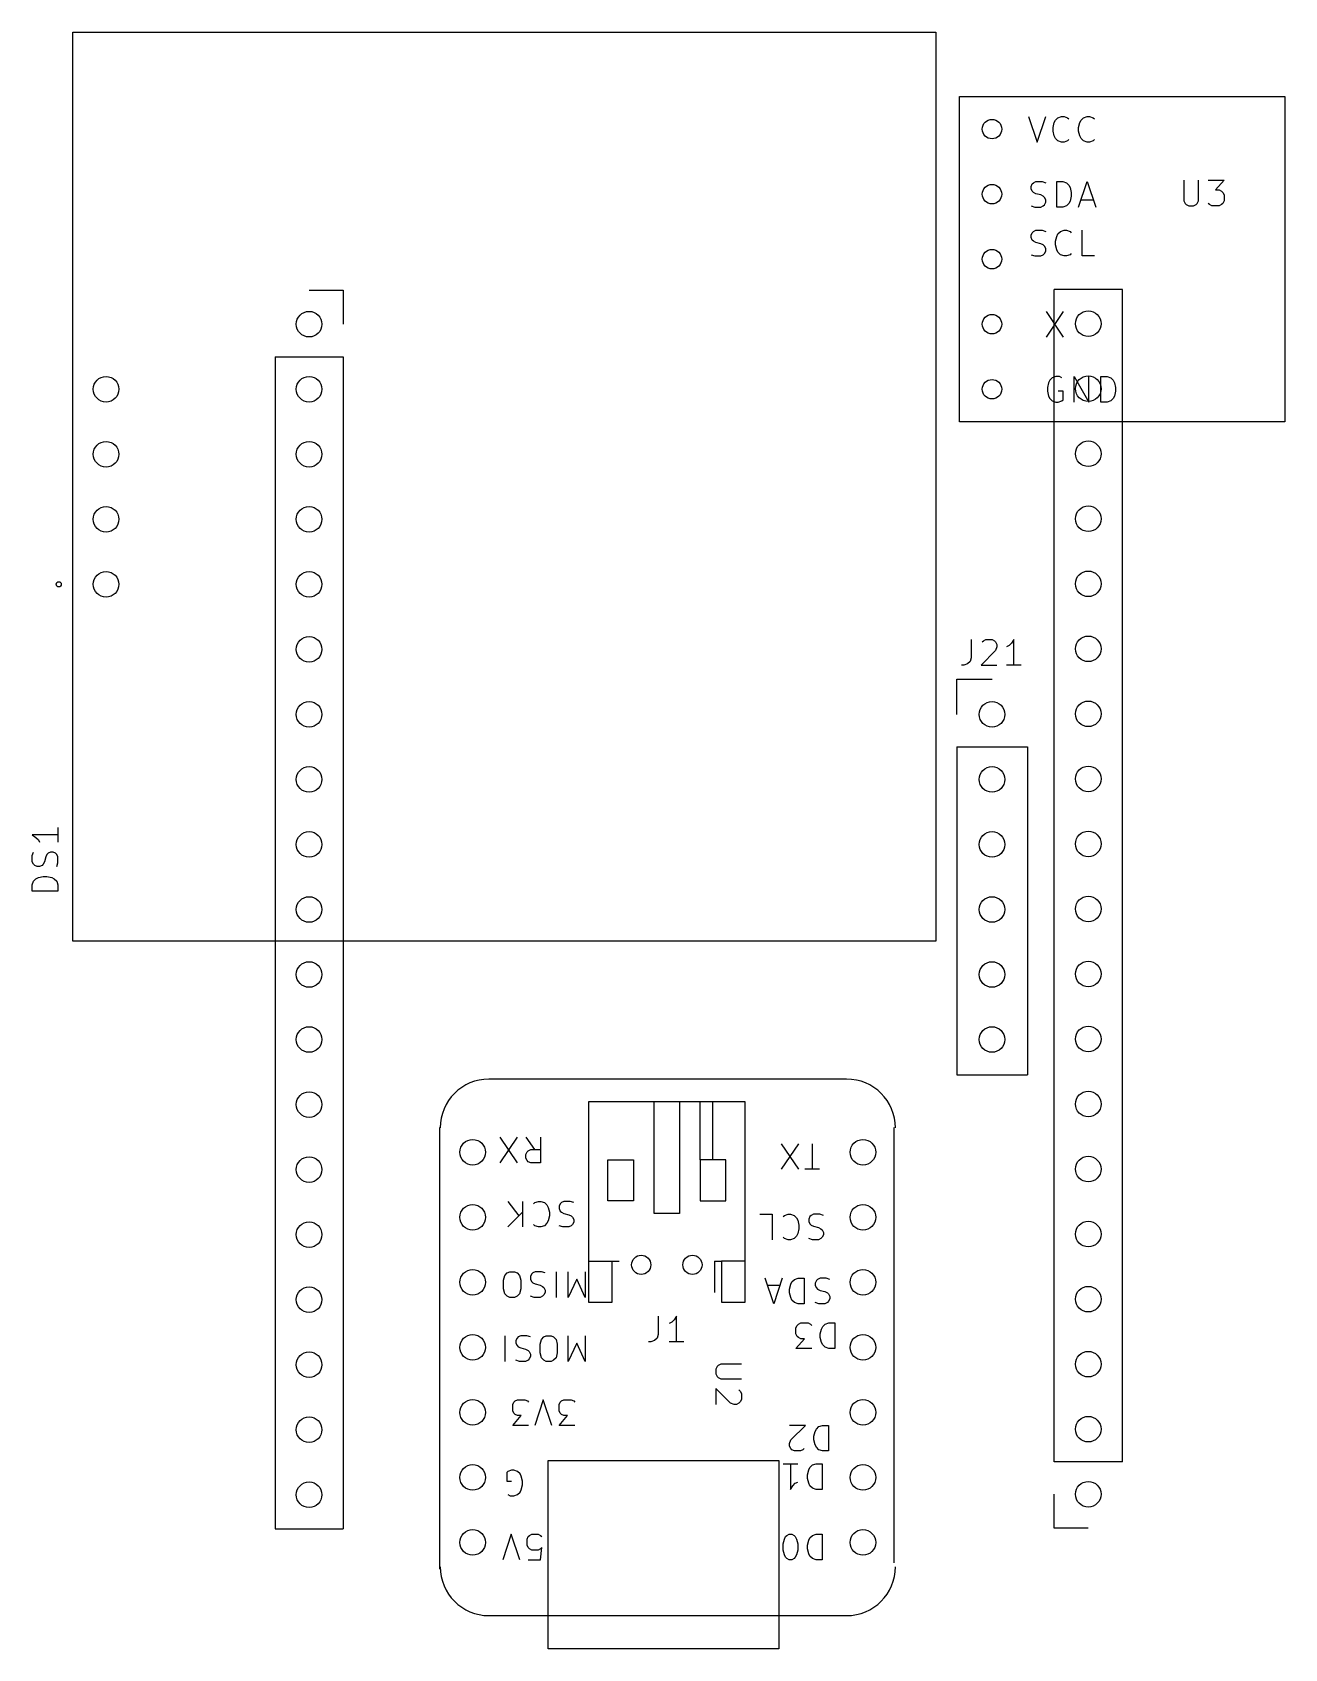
# Model space of a CAD drawing. Extents: x 0.6 to 49.5, y -63.2 to 0.
import ezdxf

# ---------------------------------------------------------------- set-up
doc = ezdxf.new("R2010")
doc.units = 0
doc.layers.add('BLACK', color=7, linetype='CONTINUOUS')
doc.layers.add('LYELLOW', color=51, linetype='CONTINUOUS')

msp = doc.modelspace()

# ---------------------------------------------------------------- linework, layer by layer
at = {"layer": 'BLACK'}
for centre, radius in [((38.1, -3.81), 0.381), ((38.1, -6.35), 0.381), ((38.1, -8.89), 0.381), ((11.43, -11.43), 0.5), ((38.1, -11.43), 0.381), ((41.86, -11.41), 0.5), ((3.5, -13.97), 0.5), ((11.43, -13.97), 0.5), ((38.1, -13.97), 0.381), ((41.86, -13.95), 0.5), ((3.5, -16.51), 0.5), ((11.43, -16.51), 0.5), ((41.86, -16.49), 0.5), ((3.5, -19.05), 0.5), ((11.43, -19.05), 0.5), ((41.86, -19.03), 0.5), ((3.5, -21.59), 0.5), ((11.43, -21.59), 0.5), ((41.86, -21.57), 0.5), ((11.43, -24.13), 0.5), ((41.86, -24.11), 0.5), ((11.43, -26.67), 0.5), ((38.1, -26.67), 0.5), ((41.86, -26.65), 0.5), ((11.43, -29.21), 0.5), ((38.1, -29.21), 0.5), ((41.86, -29.19), 0.5), ((11.43, -31.75), 0.5), ((38.1, -31.75), 0.5), ((41.86, -31.73), 0.5), ((11.43, -34.29), 0.5), ((38.1, -34.29), 0.5), ((41.86, -34.27), 0.5), ((11.43, -36.83), 0.5), ((38.1, -36.83), 0.5), ((41.86, -36.81), 0.5), ((11.43, -39.37), 0.5), ((38.1, -39.37), 0.5), ((41.86, -39.35), 0.5), ((11.43, -41.91), 0.5), ((41.86, -41.89), 0.5), ((17.818346, -43.772866), 0.5), ((33.058346, -43.772866), 0.5), ((11.43, -44.45), 0.5), ((41.86, -44.43), 0.5), ((17.818346, -46.312866), 0.5), ((33.058346, -46.312866), 0.5), ((11.43, -46.99), 0.5), ((41.86, -46.97), 0.5), ((24.4, -48.17), 0.375), ((26.4, -48.17), 0.375), ((17.818346, -48.852866), 0.5), ((33.058346, -48.852866), 0.5), ((11.43, -49.53), 0.5), ((41.86, -49.51), 0.5), ((17.818346, -51.392866), 0.5), ((33.058346, -51.392866), 0.5), ((11.43, -52.07), 0.5), ((41.86, -52.05), 0.5), ((17.818346, -53.932866), 0.5), ((33.058346, -53.932866), 0.5), ((11.43, -54.61), 0.5), ((41.86, -54.59), 0.5), ((17.818346, -56.472866), 0.5), ((33.058346, -56.472866), 0.5), ((11.43, -57.15), 0.5), ((41.86, -57.13), 0.5), ((17.818346, -59.012866), 0.5), ((33.058346, -59.012866), 0.5)]:
    msp.add_circle(centre, radius, dxfattribs=at)
at = {"layer": 'LYELLOW', "linetype": 'CONTINUOUS'}
for p, q in [((2.2, -0.03), (35.9, -0.03)), ((2.2, -35.53), (2.2, -0.03)), ((35.9, -0.03), (35.9, -35.53)), ((36.83, -2.54), (49.53, -2.54)), ((36.83, -15.24), (36.83, -2.54)), ((49.53, -2.54), (49.53, -15.24)), ((39.531027, -3.317419), (39.86436, -4.317419)), ((39.86436, -4.317419), (40.197693, -3.317419)), ((40.483408, -3.74599), (40.531027, -3.555514)), ((40.483408, -3.888847), (40.483408, -3.74599)), ((40.531027, -3.555514), (40.578646, -3.460276)), ((40.578646, -3.460276), (40.673884, -3.365038)), ((40.673884, -3.365038), (40.816741, -3.317419)), ((40.816741, -3.317419), (40.911979, -3.317419)), ((40.911979, -3.317419), (41.054836, -3.365038)), ((41.054836, -3.365038), (41.102455, -3.412657)), ((41.483408, -3.74599), (41.531027, -3.555514)), ((41.483408, -3.888847), (41.483408, -3.74599)), ((41.531027, -3.555514), (41.578646, -3.460276)), ((41.578646, -3.460276), (41.673884, -3.365038)), ((41.673884, -3.365038), (41.816741, -3.317419)), ((41.816741, -3.317419), (41.911979, -3.317419)), ((41.911979, -3.317419), (42.054836, -3.365038)), ((42.054836, -3.365038), (42.102455, -3.412657)), ((40.531027, -4.079323), (40.483408, -3.888847)), ((40.578646, -4.174561), (40.531027, -4.079323)), ((40.673884, -4.2698), (40.578646, -4.174561)), ((40.816741, -4.317419), (40.673884, -4.2698)), ((40.911979, -4.317419), (40.816741, -4.317419)), ((41.054836, -4.2698), (40.911979, -4.317419)), ((41.102455, -4.22218), (41.054836, -4.2698)), ((41.531027, -4.079323), (41.483408, -3.888847)), ((41.578646, -4.174561), (41.531027, -4.079323)), ((41.673884, -4.2698), (41.578646, -4.174561)), ((41.816741, -4.317419), (41.673884, -4.2698)), ((41.911979, -4.317419), (41.816741, -4.317419)), ((42.054836, -4.2698), (41.911979, -4.317419)), ((42.102455, -4.22218), (42.054836, -4.2698)), ((39.626265, -6.047895), (39.673884, -5.952657)), ((39.626265, -6.143133), (39.626265, -6.047895)), ((39.673884, -6.238371), (39.626265, -6.143133)), ((39.673884, -5.952657), (39.721503, -5.905038)), ((39.721503, -6.28599), (39.673884, -6.238371)), ((39.721503, -5.905038), (39.816741, -5.857419)), ((39.816741, -6.333609), (39.721503, -6.28599)), ((39.816741, -5.857419), (40.054836, -5.857419)), ((40.054836, -5.857419), (40.197693, -5.905038)), ((40.626265, -6.857419), (40.626265, -5.857419)), ((40.626265, -5.857419), (40.86436, -5.857419)), ((40.86436, -5.857419), (41.007217, -5.905038)), ((41.007217, -5.905038), (41.102455, -6.000276)), ((41.102455, -6.000276), (41.150074, -6.095514)), ((41.150074, -6.095514), (41.197693, -6.28599)), ((41.197693, -6.28599), (41.197693, -6.428847)), ((41.483408, -6.857419), (41.816741, -5.857419)), ((41.816741, -5.857419), (42.150074, -6.857419)), ((45.593095, -5.807419), (45.593095, -6.616942)), ((46.164523, -6.616942), (46.164523, -5.807419)), ((46.545476, -5.807419), (47.164523, -5.807419)), ((47.164523, -5.807419), (46.83119, -6.188371)), ((46.83119, -6.188371), (46.974047, -6.188371)), ((46.974047, -6.188371), (47.069285, -6.23599)), ((47.069285, -6.23599), (47.116904, -6.283609)), ((47.116904, -6.283609), (47.164523, -6.378847)), ((39.626265, -6.8098), (39.769122, -6.857419)), ((39.769122, -6.857419), (40.007217, -6.857419)), ((40.007217, -6.381228), (39.816741, -6.333609)), ((40.102455, -6.428847), (40.007217, -6.381228)), ((40.007217, -6.857419), (40.102455, -6.8098)), ((40.150074, -6.476466), (40.102455, -6.428847)), ((40.102455, -6.8098), (40.150074, -6.76218)), ((40.197693, -6.571704), (40.150074, -6.476466)), ((40.150074, -6.76218), (40.197693, -6.666942)), ((40.197693, -6.666942), (40.197693, -6.571704)), ((40.86436, -6.857419), (40.626265, -6.857419)), ((41.007217, -6.8098), (40.86436, -6.857419)), ((41.102455, -6.714561), (41.007217, -6.8098)), ((41.150074, -6.619323), (41.102455, -6.714561)), ((41.197693, -6.428847), (41.150074, -6.619323)), ((41.578646, -6.571704), (42.054836, -6.571704)), ((45.593095, -6.616942), (45.640714, -6.71218)), ((45.640714, -6.71218), (45.688333, -6.7598)), ((45.688333, -6.7598), (45.783571, -6.807419)), ((45.783571, -6.807419), (45.974047, -6.807419)), ((45.974047, -6.807419), (46.069285, -6.7598)), ((46.069285, -6.7598), (46.116904, -6.71218)), ((46.116904, -6.71218), (46.164523, -6.616942)), ((46.593095, -6.7598), (46.545476, -6.71218)), ((46.688333, -6.807419), (46.593095, -6.7598)), ((46.974047, -6.807419), (46.688333, -6.807419)), ((47.069285, -6.7598), (46.974047, -6.807419)), ((47.116904, -6.71218), (47.069285, -6.7598)), ((47.164523, -6.616942), (47.116904, -6.71218)), ((47.164523, -6.378847), (47.164523, -6.616942)), ((39.626265, -7.952895), (39.673884, -7.857657)), ((39.626265, -8.048133), (39.626265, -7.952895)), ((39.673884, -8.143371), (39.626265, -8.048133)), ((39.673884, -7.857657), (39.721503, -7.810038)), ((39.721503, -8.19099), (39.673884, -8.143371)), ((39.721503, -7.810038), (39.816741, -7.762419)), ((39.816741, -8.238609), (39.721503, -8.19099)), ((39.816741, -7.762419), (40.054836, -7.762419)), ((40.054836, -7.762419), (40.197693, -7.810038)), ((40.578646, -8.19099), (40.626265, -8.000514)), ((40.578646, -8.333847), (40.578646, -8.19099)), ((40.626265, -8.000514), (40.673884, -7.905276)), ((40.673884, -7.905276), (40.769122, -7.810038)), ((40.769122, -7.810038), (40.911979, -7.762419)), ((40.911979, -7.762419), (41.007217, -7.762419)), ((41.007217, -7.762419), (41.150074, -7.810038)), ((41.150074, -7.810038), (41.197693, -7.857657)), ((41.626265, -8.762419), (41.626265, -7.762419)), ((39.626265, -8.7148), (39.769122, -8.762419)), ((39.769122, -8.762419), (40.007217, -8.762419)), ((40.007217, -8.286228), (39.816741, -8.238609)), ((40.102455, -8.333847), (40.007217, -8.286228)), ((40.007217, -8.762419), (40.102455, -8.7148)), ((40.150074, -8.381466), (40.102455, -8.333847)), ((40.102455, -8.7148), (40.150074, -8.66718)), ((40.197693, -8.476704), (40.150074, -8.381466)), ((40.150074, -8.66718), (40.197693, -8.571942)), ((40.197693, -8.571942), (40.197693, -8.476704)), ((40.626265, -8.524323), (40.578646, -8.333847)), ((40.673884, -8.619561), (40.626265, -8.524323)), ((40.769122, -8.7148), (40.673884, -8.619561)), ((40.911979, -8.762419), (40.769122, -8.7148)), ((41.007217, -8.762419), (40.911979, -8.762419)), ((41.150074, -8.7148), (41.007217, -8.762419)), ((41.197693, -8.66718), (41.150074, -8.7148)), ((42.102455, -8.762419), (41.626265, -8.762419)), ((11.43, -10.1), (12.76, -10.1)), ((12.76, -10.1), (12.76, -11.43)), ((40.53, -55.86), (40.53, -10.08)), ((43.19, -10.08), (40.53, -10.08)), ((43.19, -55.86), (43.19, -10.08)), ((40.213646, -10.937419), (40.880312, -11.937419)), ((40.880312, -10.937419), (40.213646, -11.937419)), ((10.1, -12.7), (10.1, -58.48)), ((10.1, -12.7), (12.76, -12.7)), ((12.76, -12.7), (12.76, -58.48)), ((40.308884, -13.715514), (40.261265, -13.90599)), ((40.356503, -13.620276), (40.308884, -13.715514)), ((40.451741, -13.525038), (40.356503, -13.620276)), ((40.594598, -13.477419), (40.451741, -13.525038)), ((40.737455, -13.477419), (40.594598, -13.477419)), ((40.832693, -13.525038), (40.737455, -13.477419)), ((41.308884, -14.477419), (41.308884, -13.477419)), ((41.308884, -13.477419), (41.880312, -14.477419)), ((41.880312, -14.477419), (41.880312, -13.477419)), ((42.356503, -14.477419), (42.356503, -13.477419)), ((42.356503, -13.477419), (42.594598, -13.477419)), ((42.594598, -13.477419), (42.737455, -13.525038)), ((42.737455, -13.525038), (42.832693, -13.620276)), ((42.832693, -13.620276), (42.880312, -13.715514)), ((42.880312, -13.715514), (42.927931, -13.90599)), ((40.261265, -13.90599), (40.261265, -14.048847)), ((40.261265, -14.048847), (40.308884, -14.239323)), ((40.308884, -14.239323), (40.356503, -14.334561)), ((40.356503, -14.334561), (40.451741, -14.4298)), ((40.451741, -14.4298), (40.594598, -14.477419)), ((40.594598, -14.477419), (40.689836, -14.477419)), ((40.880312, -14.048847), (40.689836, -14.048847)), ((40.689836, -14.477419), (40.832693, -14.4298)), ((40.832693, -14.4298), (40.880312, -14.38218)), ((40.880312, -14.38218), (40.880312, -14.048847)), ((42.594598, -14.477419), (42.356503, -14.477419)), ((42.737455, -14.4298), (42.594598, -14.477419)), ((42.832693, -14.334561), (42.737455, -14.4298)), ((42.880312, -14.239323), (42.832693, -14.334561)), ((42.927931, -14.048847), (42.880312, -14.239323)), ((42.927931, -13.90599), (42.927931, -14.048847)), ((49.53, -15.24), (36.83, -15.24)), ((37.290476, -23.744819), (37.290476, -24.459104)), ((37.719048, -23.840057), (37.766667, -23.792438)), ((37.766667, -23.792438), (37.861905, -23.744819)), ((37.861905, -23.744819), (38.1, -23.744819)), ((38.1, -23.744819), (38.195238, -23.792438)), ((38.195238, -23.792438), (38.242857, -23.840057)), ((38.242857, -23.840057), (38.290476, -23.935295)), ((38.290476, -23.935295), (38.290476, -24.030533)), ((38.766667, -23.982914), (38.671429, -24.030533)), ((38.861905, -23.887676), (38.766667, -23.982914)), ((38.957143, -23.744819), (38.861905, -23.887676)), ((38.957143, -24.744819), (38.957143, -23.744819)), ((37.242857, -24.601961), (37.147619, -24.6972)), ((37.290476, -24.459104), (37.242857, -24.601961)), ((38.242857, -24.17339), (37.671429, -24.744819)), ((38.290476, -24.030533), (38.242857, -24.17339)), ((37.004762, -24.744819), (36.909524, -24.744819)), ((37.147619, -24.6972), (37.004762, -24.744819)), ((37.671429, -24.744819), (38.290476, -24.744819)), ((39.242857, -24.744819), (38.671429, -24.744819)), ((36.72, -25.29), (38.1, -25.29)), ((36.72, -26.67), (36.72, -25.29)), ((36.72, -27.94), (36.72, -40.75)), ((36.72, -27.94), (39.48, -27.94)), ((39.48, -27.94), (39.48, -40.75)), ((1.619819, -31.378809), (0.619819, -31.378809)), ((0.619819, -31.378809), (0.762676, -31.474047)), ((0.762676, -31.474047), (0.857914, -31.569285)), ((1.619819, -31.093095), (1.619819, -31.664523)), ((0.619819, -32.188333), (0.667438, -32.045476)), ((0.619819, -32.426428), (0.619819, -32.188333)), ((0.857914, -31.569285), (0.905533, -31.664523)), ((1.191247, -32.140714), (1.143628, -32.235952)), ((1.238866, -32.093095), (1.191247, -32.140714)), ((1.334104, -32.045476), (1.238866, -32.093095)), ((1.429342, -32.045476), (1.334104, -32.045476)), ((1.52458, -32.093095), (1.429342, -32.045476)), ((1.5722, -32.140714), (1.52458, -32.093095)), ((1.619819, -32.235952), (1.5722, -32.140714)), ((0.667438, -32.521666), (0.619819, -32.426428)), ((0.715057, -32.569285), (0.667438, -32.521666)), ((0.810295, -32.616904), (0.715057, -32.569285)), ((0.905533, -32.616904), (0.810295, -32.616904)), ((1.000771, -32.569285), (0.905533, -32.616904)), ((1.04839, -32.521666), (1.000771, -32.569285)), ((1.096009, -32.426428), (1.04839, -32.521666)), ((1.143628, -32.235952), (1.096009, -32.426428)), ((1.5722, -32.616904), (1.619819, -32.474047)), ((1.619819, -32.474047), (1.619819, -32.235952)), ((0.619819, -33.33119), (0.667438, -33.188333)), ((0.619819, -33.569285), (0.619819, -33.33119)), ((0.667438, -33.188333), (0.762676, -33.093095)), ((0.762676, -33.093095), (0.857914, -33.045476)), ((0.857914, -33.045476), (1.04839, -32.997857)), ((1.04839, -32.997857), (1.191247, -32.997857)), ((1.191247, -32.997857), (1.381723, -33.045476)), ((1.381723, -33.045476), (1.476961, -33.093095)), ((1.476961, -33.093095), (1.5722, -33.188333)), ((1.5722, -33.188333), (1.619819, -33.33119)), ((1.619819, -33.33119), (1.619819, -33.569285)), ((1.619819, -33.569285), (0.619819, -33.569285)), ((35.9, -35.53), (2.2, -35.53)), ((32.423346, -40.915366), (18.453346, -40.915366)), ((36.72, -40.75), (39.48, -40.75)), ((22.34, -41.81), (22.34, -49.63)), ((28.46, -41.81), (22.34, -41.81)), ((24.9, -46.17), (24.9, -41.81)), ((25.9, -41.81), (25.9, -46.17)), ((26.7, -44.07), (26.7, -41.81)), ((27.2, -44.07), (27.2, -41.81)), ((28.46, -49.63), (28.46, -41.81)), ((16.520384, -42.812404), (16.520384, -60.062404)), ((34.270384, -42.812404), (34.270384, -59.812404)), ((19.561737, -44.189984), (18.895071, -43.189984)), ((18.895071, -44.189984), (19.561737, -43.189984)), ((19.895071, -43.189984), (20.228404, -43.666175)), ((20.466499, -43.189984), (20.466499, -44.189984)), ((30.549832, -44.439984), (29.883166, -43.439984)), ((29.883166, -44.439984), (30.549832, -43.439984)), ((31.073642, -43.439984), (31.073642, -44.439984)), ((19.895071, -43.856651), (19.94269, -43.761413)), ((19.895071, -43.999508), (19.895071, -43.856651)), ((19.94269, -44.094746), (19.895071, -43.999508)), ((19.94269, -43.761413), (19.990309, -43.713794)), ((19.990309, -44.142365), (19.94269, -44.094746)), ((19.990309, -43.713794), (20.085547, -43.666175)), ((20.085547, -44.189984), (19.990309, -44.142365)), ((20.085547, -43.666175), (20.466499, -43.666175)), ((20.466499, -44.189984), (20.085547, -44.189984)), ((23.1, -44.07), (24.1, -44.07)), ((23.1, -45.67), (23.1, -44.07)), ((24.1, -44.07), (24.1, -45.67)), ((26.7, -44.07), (26.7, -45.67)), ((27.7, -44.07), (26.7, -44.07)), ((27.7, -45.67), (27.7, -44.07)), ((31.359356, -44.439984), (30.787928, -44.439984)), ((19.19269, -45.689984), (19.621261, -46.261413)), ((19.764118, -45.689984), (19.764118, -46.689984)), ((20.19269, -45.785223), (20.240309, -45.737604)), ((20.240309, -45.737604), (20.383166, -45.689984)), ((20.383166, -45.689984), (20.478404, -45.689984)), ((20.478404, -45.689984), (20.621261, -45.737604)), ((20.621261, -45.737604), (20.716499, -45.832842)), ((20.716499, -45.832842), (20.764118, -45.92808)), ((20.764118, -45.92808), (20.811737, -46.118556)), ((21.240309, -45.785223), (21.19269, -45.880461)), ((21.19269, -45.880461), (21.19269, -45.975699)), ((21.19269, -45.975699), (21.240309, -46.070937)), ((21.287928, -45.737604), (21.240309, -45.785223)), ((21.240309, -46.070937), (21.287928, -46.118556)), ((21.383166, -45.689984), (21.287928, -45.737604)), ((21.621261, -45.689984), (21.383166, -45.689984)), ((21.764118, -45.737604), (21.621261, -45.689984)), ((24.1, -45.67), (23.1, -45.67)), ((26.7, -45.67), (27.7, -45.67)), ((19.19269, -46.689984), (19.764118, -46.118556)), ((20.240309, -46.642365), (20.19269, -46.594746)), ((20.383166, -46.689984), (20.240309, -46.642365)), ((20.478404, -46.689984), (20.383166, -46.689984)), ((20.621261, -46.642365), (20.478404, -46.689984)), ((20.716499, -46.547127), (20.621261, -46.642365)), ((20.764118, -46.451889), (20.716499, -46.547127)), ((20.811737, -46.261413), (20.764118, -46.451889)), ((20.811737, -46.118556), (20.811737, -46.261413)), ((21.335547, -46.689984), (21.19269, -46.642365)), ((21.287928, -46.118556), (21.383166, -46.166175)), ((21.573642, -46.689984), (21.335547, -46.689984)), ((21.383166, -46.166175), (21.573642, -46.213794)), ((21.573642, -46.213794), (21.66888, -46.261413)), ((21.66888, -46.642365), (21.573642, -46.689984)), ((21.66888, -46.261413), (21.716499, -46.309032)), ((21.716499, -46.594746), (21.66888, -46.642365)), ((21.716499, -46.309032), (21.764118, -46.40427)), ((21.764118, -46.499508), (21.716499, -46.594746)), ((21.764118, -46.40427), (21.764118, -46.499508)), ((25.9, -46.17), (24.9, -46.17)), ((29.037928, -46.189984), (29.514118, -46.189984)), ((29.514118, -46.189984), (29.514118, -47.189984)), ((29.94269, -46.285223), (29.990309, -46.237604)), ((29.990309, -46.237604), (30.133166, -46.189984)), ((30.133166, -46.189984), (30.228404, -46.189984)), ((30.228404, -46.189984), (30.371261, -46.237604)), ((30.371261, -46.237604), (30.466499, -46.332842)), ((30.466499, -46.332842), (30.514118, -46.42808)), ((30.514118, -46.42808), (30.561737, -46.618556)), ((30.561737, -46.618556), (30.561737, -46.761413)), ((30.990309, -46.285223), (30.94269, -46.380461)), ((30.94269, -46.380461), (30.94269, -46.475699)), ((30.94269, -46.475699), (30.990309, -46.570937)), ((31.037928, -46.237604), (30.990309, -46.285223)), ((30.990309, -46.570937), (31.037928, -46.618556)), ((31.133166, -46.189984), (31.037928, -46.237604)), ((31.037928, -46.618556), (31.133166, -46.666175)), ((31.371261, -46.189984), (31.133166, -46.189984)), ((31.133166, -46.666175), (31.323642, -46.713794)), ((31.323642, -46.713794), (31.41888, -46.761413)), ((31.514118, -46.237604), (31.371261, -46.189984)), ((29.990309, -47.142365), (29.94269, -47.094746)), ((30.133166, -47.189984), (29.990309, -47.142365)), ((30.228404, -47.189984), (30.133166, -47.189984)), ((30.371261, -47.142365), (30.228404, -47.189984)), ((30.466499, -47.047127), (30.371261, -47.142365)), ((30.514118, -46.951889), (30.466499, -47.047127)), ((30.561737, -46.761413), (30.514118, -46.951889)), ((31.085547, -47.189984), (30.94269, -47.142365)), ((31.323642, -47.189984), (31.085547, -47.189984)), ((31.41888, -47.142365), (31.323642, -47.189984)), ((31.41888, -46.761413), (31.466499, -46.809032)), ((31.466499, -47.094746), (31.41888, -47.142365)), ((31.466499, -46.809032), (31.514118, -46.90427)), ((31.514118, -46.999508), (31.466499, -47.094746)), ((31.514118, -46.90427), (31.514118, -46.999508)), ((19.026024, -48.773318), (19.073643, -48.582842)), ((19.073643, -48.582842), (19.168881, -48.487604)), ((19.168881, -48.487604), (19.264119, -48.439984)), ((19.264119, -48.439984), (19.454595, -48.439984)), ((19.454595, -48.439984), (19.549833, -48.487604)), ((19.549833, -48.487604), (19.645071, -48.582842)), ((19.645071, -48.582842), (19.69269, -48.773318)), ((20.121262, -48.535223), (20.073643, -48.630461)), ((20.168881, -48.487604), (20.121262, -48.535223)), ((20.264119, -48.439984), (20.168881, -48.487604)), ((20.502214, -48.439984), (20.264119, -48.439984)), ((20.645071, -48.487604), (20.502214, -48.439984)), ((21.073642, -48.439984), (21.073642, -49.439984)), ((21.549833, -49.439984), (21.549833, -48.439984)), ((22.216499, -48.439984), (22.216499, -49.439984)), ((22.34, -48.03), (23.26, -48.03)), ((23.26, -48.03), (23.54, -48.03)), ((23.26, -49.63), (23.26, -48.03)), ((27.26, -48.03), (27.26, -49.245)), ((27.26, -48.03), (27.54, -48.03)), ((27.54, -48.03), (27.54, -49.63)), ((28.46, -48.03), (27.54, -48.03)), ((19.026024, -49.106651), (19.026024, -48.773318)), ((19.073643, -49.297127), (19.026024, -49.106651)), ((19.69269, -49.106651), (19.645071, -49.297127)), ((19.69269, -48.773318), (19.69269, -49.106651)), ((20.073643, -48.630461), (20.073643, -48.725699)), ((20.073643, -48.725699), (20.121262, -48.820937)), ((20.121262, -48.820937), (20.168881, -48.868556)), ((20.168881, -48.868556), (20.264119, -48.916175)), ((20.264119, -48.916175), (20.454595, -48.963794)), ((20.454595, -48.963794), (20.549833, -49.011413)), ((20.549833, -49.011413), (20.597452, -49.059032)), ((20.597452, -49.059032), (20.645071, -49.15427)), ((20.645071, -49.15427), (20.645071, -49.249508)), ((21.883166, -48.725699), (21.549833, -49.439984)), ((22.216499, -49.439984), (21.883166, -48.725699)), ((29.573642, -49.689984), (29.240309, -48.689984)), ((29.811737, -48.975699), (29.335547, -48.975699)), ((29.906975, -48.689984), (29.573642, -49.689984)), ((30.19269, -49.118556), (30.240309, -48.92808)), ((30.19269, -49.261413), (30.19269, -49.118556)), ((30.240309, -48.92808), (30.287928, -48.832842)), ((30.287928, -48.832842), (30.383166, -48.737604)), ((30.383166, -48.737604), (30.526023, -48.689984)), ((30.526023, -48.689984), (30.764118, -48.689984)), ((30.764118, -48.689984), (30.764118, -49.689984)), ((31.240309, -48.785223), (31.19269, -48.880461)), ((31.19269, -48.880461), (31.19269, -48.975699)), ((31.19269, -48.975699), (31.240309, -49.070937)), ((31.287928, -48.737604), (31.240309, -48.785223)), ((31.240309, -49.070937), (31.287928, -49.118556)), ((31.383166, -48.689984), (31.287928, -48.737604)), ((31.287928, -49.118556), (31.383166, -49.166175)), ((31.621261, -48.689984), (31.383166, -48.689984)), ((31.383166, -49.166175), (31.573642, -49.213794)), ((31.573642, -49.213794), (31.66888, -49.261413)), ((31.764118, -48.737604), (31.621261, -48.689984)), ((19.168881, -49.392365), (19.073643, -49.297127)), ((19.264119, -49.439984), (19.168881, -49.392365)), ((19.454595, -49.439984), (19.264119, -49.439984)), ((19.549833, -49.392365), (19.454595, -49.439984)), ((19.645071, -49.297127), (19.549833, -49.392365)), ((20.2165, -49.439984), (20.073643, -49.392365)), ((20.454595, -49.439984), (20.2165, -49.439984)), ((20.549833, -49.392365), (20.454595, -49.439984)), ((20.597452, -49.344746), (20.549833, -49.392365)), ((20.645071, -49.249508), (20.597452, -49.344746)), ((22.34, -49.63), (23.26, -49.63)), ((27.54, -49.63), (28.46, -49.63)), ((30.240309, -49.451889), (30.19269, -49.261413)), ((30.287928, -49.547127), (30.240309, -49.451889)), ((30.383166, -49.642365), (30.287928, -49.547127)), ((30.526023, -49.689984), (30.383166, -49.642365)), ((30.764118, -49.689984), (30.526023, -49.689984)), ((31.335547, -49.689984), (31.19269, -49.642365)), ((31.573642, -49.689984), (31.335547, -49.689984)), ((31.66888, -49.642365), (31.573642, -49.689984)), ((31.66888, -49.261413), (31.716499, -49.309032)), ((31.716499, -49.594746), (31.66888, -49.642365)), ((31.716499, -49.309032), (31.764118, -49.40427)), ((31.764118, -49.499508), (31.716499, -49.594746)), ((31.764118, -49.40427), (31.764118, -49.499508)), ((25.066666, -50.174819), (25.066666, -50.889104)), ((25.590476, -50.412914), (25.495238, -50.460533)), ((25.685714, -50.317676), (25.590476, -50.412914)), ((25.780952, -50.174819), (25.685714, -50.317676)), ((25.780952, -51.174819), (25.780952, -50.174819)), ((30.490309, -50.535223), (30.537928, -50.487604)), ((30.537928, -50.487604), (30.633166, -50.439984)), ((30.633166, -50.439984), (30.91888, -50.439984)), ((30.91888, -50.439984), (31.014118, -50.487604)), ((31.014118, -50.487604), (31.061737, -50.535223)), ((31.490309, -50.582842), (31.585547, -50.487604)), ((31.585547, -50.487604), (31.728404, -50.439984)), ((31.728404, -50.439984), (31.966499, -50.439984)), ((31.966499, -50.439984), (31.966499, -51.439984)), ((19.073642, -50.939984), (19.073642, -51.939984)), ((19.549833, -51.035223), (19.502214, -51.130461)), ((19.502214, -51.130461), (19.502214, -51.225699)), ((19.597452, -50.987604), (19.549833, -51.035223)), ((19.69269, -50.939984), (19.597452, -50.987604)), ((19.930785, -50.939984), (19.69269, -50.939984)), ((20.073642, -50.987604), (19.930785, -50.939984)), ((20.454595, -51.273318), (20.502214, -51.082842)), ((20.502214, -51.082842), (20.597452, -50.987604)), ((20.597452, -50.987604), (20.69269, -50.939984)), ((20.69269, -50.939984), (20.883166, -50.939984)), ((20.883166, -50.939984), (20.978404, -50.987604)), ((20.978404, -50.987604), (21.073642, -51.082842)), ((21.073642, -51.082842), (21.121261, -51.273318)), ((21.549833, -51.939984), (21.549833, -50.939984)), ((22.216499, -50.939984), (22.216499, -51.939984)), ((24.923809, -51.1272), (24.780952, -51.174819)), ((25.019047, -51.031961), (24.923809, -51.1272)), ((25.066666, -50.889104), (25.019047, -51.031961)), ((30.44269, -50.630461), (30.490309, -50.535223)), ((30.44269, -50.868556), (30.44269, -50.630461)), ((30.490309, -50.963794), (30.44269, -50.868556)), ((30.44269, -51.439984), (30.776023, -51.059032)), ((30.537928, -51.011413), (30.490309, -50.963794)), ((30.633166, -51.059032), (30.537928, -51.011413)), ((30.776023, -51.059032), (30.633166, -51.059032)), ((31.395071, -50.868556), (31.44269, -50.67808)), ((31.395071, -51.011413), (31.395071, -50.868556)), ((31.44269, -51.201889), (31.395071, -51.011413)), ((31.44269, -50.67808), (31.490309, -50.582842)), ((19.502214, -51.225699), (19.549833, -51.320937)), ((19.549833, -51.320937), (19.597452, -51.368556)), ((19.597452, -51.368556), (19.69269, -51.416175)), ((19.69269, -51.416175), (19.883166, -51.463794)), ((19.883166, -51.463794), (19.978404, -51.511413)), ((19.978404, -51.511413), (20.026023, -51.559032)), ((20.026023, -51.559032), (20.073642, -51.65427)), ((20.073642, -51.749508), (20.026023, -51.844746)), ((20.073642, -51.65427), (20.073642, -51.749508)), ((20.454595, -51.606651), (20.454595, -51.273318)), ((20.502214, -51.797127), (20.454595, -51.606651)), ((21.121261, -51.606651), (21.073642, -51.797127)), ((21.121261, -51.273318), (21.121261, -51.606651)), ((21.883166, -51.225699), (21.549833, -51.939984)), ((22.216499, -51.939984), (21.883166, -51.225699)), ((24.780952, -51.174819), (24.685714, -51.174819)), ((26.066666, -51.174819), (25.495238, -51.174819)), ((31.061737, -51.439984), (30.44269, -51.439984)), ((31.490309, -51.297127), (31.44269, -51.201889)), ((31.585547, -51.392365), (31.490309, -51.297127)), ((31.728404, -51.439984), (31.585547, -51.392365)), ((31.966499, -51.439984), (31.728404, -51.439984)), ((19.645071, -51.939984), (19.502214, -51.892365)), ((19.883166, -51.939984), (19.645071, -51.939984)), ((19.978404, -51.892365), (19.883166, -51.939984)), ((20.026023, -51.844746), (19.978404, -51.892365)), ((20.597452, -51.892365), (20.502214, -51.797127)), ((20.69269, -51.939984), (20.597452, -51.892365)), ((20.883166, -51.939984), (20.69269, -51.939984)), ((20.978404, -51.892365), (20.883166, -51.939984)), ((21.073642, -51.797127), (20.978404, -51.892365)), ((27.360584, -52.145737), (27.312964, -52.240975)), ((27.312964, -52.240975), (27.312964, -52.431451)), ((27.408203, -52.098118), (27.360584, -52.145737)), ((27.503441, -52.050499), (27.408203, -52.098118)), ((28.312964, -52.050499), (27.503441, -52.050499)), ((27.312964, -52.431451), (27.360584, -52.526689)), ((27.884393, -53.574308), (27.312964, -53.00288)), ((27.312964, -53.00288), (27.312964, -53.621927)), ((27.360584, -52.526689), (27.408203, -52.574308)), ((27.408203, -52.574308), (27.503441, -52.621927)), ((27.503441, -52.621927), (28.312964, -52.621927)), ((19.383166, -53.630461), (19.430785, -53.535223)), ((19.383166, -53.868556), (19.383166, -53.630461)), ((19.430785, -53.535223), (19.478404, -53.487604)), ((19.478404, -53.487604), (19.573642, -53.439984)), ((19.573642, -53.439984), (19.859356, -53.439984)), ((19.859356, -53.439984), (19.954594, -53.487604)), ((19.954594, -53.487604), (20.002213, -53.535223)), ((20.573642, -53.439984), (20.240309, -54.439984)), ((20.906975, -54.439984), (20.573642, -53.439984)), ((21.19269, -53.630461), (21.240309, -53.535223)), ((21.19269, -53.868556), (21.19269, -53.630461)), ((21.240309, -53.535223), (21.287928, -53.487604)), ((21.287928, -53.487604), (21.383166, -53.439984)), ((21.383166, -53.439984), (21.66888, -53.439984)), ((21.66888, -53.439984), (21.764118, -53.487604)), ((21.764118, -53.487604), (21.811737, -53.535223)), ((28.02725, -53.621927), (27.884393, -53.574308)), ((28.122488, -53.621927), (28.02725, -53.621927)), ((28.217726, -53.574308), (28.122488, -53.621927)), ((28.217726, -53.050499), (28.265345, -53.098118)), ((28.265345, -53.526689), (28.217726, -53.574308)), ((28.265345, -53.098118), (28.312964, -53.193356)), ((28.312964, -53.431451), (28.265345, -53.526689)), ((28.312964, -53.193356), (28.312964, -53.431451)), ((19.430785, -53.963794), (19.383166, -53.868556)), ((19.383166, -54.439984), (19.716499, -54.059032)), ((19.478404, -54.011413), (19.430785, -53.963794)), ((19.573642, -54.059032), (19.478404, -54.011413)), ((19.716499, -54.059032), (19.573642, -54.059032)), ((21.240309, -53.963794), (21.19269, -53.868556)), ((21.19269, -54.439984), (21.526023, -54.059032)), ((21.287928, -54.011413), (21.240309, -53.963794)), ((21.383166, -54.059032), (21.287928, -54.011413)), ((21.526023, -54.059032), (21.383166, -54.059032)), ((20.002213, -54.439984), (19.383166, -54.439984)), ((21.811737, -54.439984), (21.19269, -54.439984)), ((30.811737, -54.439984), (30.19269, -54.439984)), ((30.240309, -55.011413), (30.811737, -54.439984)), ((31.145071, -54.868556), (31.19269, -54.67808)), ((31.145071, -55.011413), (31.145071, -54.868556)), ((31.19269, -54.67808), (31.240309, -54.582842)), ((31.240309, -54.582842), (31.335547, -54.487604)), ((31.335547, -54.487604), (31.478404, -54.439984)), ((31.478404, -54.439984), (31.716499, -54.439984)), ((31.716499, -54.439984), (31.716499, -55.439984)), ((30.19269, -55.15427), (30.240309, -55.011413)), ((30.19269, -55.249508), (30.19269, -55.15427)), ((30.240309, -55.344746), (30.19269, -55.249508)), ((30.287928, -55.392365), (30.240309, -55.344746)), ((30.383166, -55.439984), (30.287928, -55.392365)), ((30.621261, -55.439984), (30.383166, -55.439984)), ((30.716499, -55.392365), (30.621261, -55.439984)), ((30.764118, -55.344746), (30.716499, -55.392365)), ((31.19269, -55.201889), (31.145071, -55.011413)), ((31.240309, -55.297127), (31.19269, -55.201889)), ((31.335547, -55.392365), (31.240309, -55.297127)), ((31.478404, -55.439984), (31.335547, -55.392365)), ((31.716499, -55.439984), (31.478404, -55.439984)), ((20.770384, -55.812404), (29.770384, -55.812404)), ((20.770384, -63.162404), (20.770384, -55.812404)), ((29.770384, -55.812404), (29.770384, -63.162404)), ((29.94269, -55.939984), (30.514118, -55.939984)), ((30.228404, -55.939984), (30.228404, -56.939984)), ((30.895071, -56.368556), (30.94269, -56.17808)), ((30.94269, -56.17808), (30.990309, -56.082842)), ((30.990309, -56.082842), (31.085547, -55.987604)), ((31.085547, -55.987604), (31.228404, -55.939984)), ((31.228404, -55.939984), (31.466499, -55.939984)), ((31.466499, -55.939984), (31.466499, -56.939984)), ((43.19, -55.86), (40.53, -55.86)), ((19.19269, -56.237604), (19.145071, -56.285223)), ((19.145071, -56.285223), (19.145071, -56.618556)), ((19.145071, -56.618556), (19.335547, -56.618556)), ((19.335547, -56.189984), (19.19269, -56.237604)), ((19.430785, -56.189984), (19.335547, -56.189984)), ((19.573642, -56.237604), (19.430785, -56.189984)), ((19.66888, -56.332842), (19.573642, -56.237604)), ((19.716499, -56.42808), (19.66888, -56.332842)), ((19.764118, -56.618556), (19.716499, -56.42808)), ((19.716499, -56.951889), (19.764118, -56.761413)), ((19.764118, -56.761413), (19.764118, -56.618556)), ((30.228404, -56.939984), (30.323642, -56.797127)), ((30.323642, -56.797127), (30.41888, -56.701889)), ((30.41888, -56.701889), (30.514118, -56.65427)), ((30.895071, -56.511413), (30.895071, -56.368556)), ((30.94269, -56.701889), (30.895071, -56.511413)), ((30.990309, -56.797127), (30.94269, -56.701889)), ((31.085547, -56.892365), (30.990309, -56.797127)), ((19.19269, -57.142365), (19.287928, -57.189984)), ((19.287928, -57.189984), (19.430785, -57.189984)), ((19.430785, -57.189984), (19.573642, -57.142365)), ((19.573642, -57.142365), (19.66888, -57.047127)), ((19.66888, -57.047127), (19.716499, -56.951889)), ((31.228404, -56.939984), (31.085547, -56.892365)), ((31.466499, -56.939984), (31.228404, -56.939984)), ((40.53, -58.46), (40.53, -57.13)), ((10.1, -58.48), (12.76, -58.48)), ((19.323642, -58.689984), (18.990309, -59.689984)), ((19.656975, -59.689984), (19.323642, -58.689984)), ((20.037928, -58.737604), (20.133166, -58.689984)), ((20.133166, -58.689984), (20.371261, -58.689984)), ((20.371261, -58.689984), (20.466499, -58.737604)), ((30.085547, -58.737604), (30.180785, -58.689984)), ((30.180785, -58.689984), (30.276023, -58.689984)), ((30.276023, -58.689984), (30.371261, -58.737604)), ((31.085547, -58.737604), (31.228404, -58.689984)), ((31.228404, -58.689984), (31.466499, -58.689984)), ((31.466499, -58.689984), (31.466499, -59.689984)), ((41.86, -58.46), (40.53, -58.46)), ((19.94269, -58.880461), (19.990309, -58.785223)), ((19.94269, -59.118556), (19.94269, -58.880461)), ((19.990309, -59.213794), (19.94269, -59.118556)), ((19.990309, -58.785223), (20.037928, -58.737604)), ((20.037928, -59.261413), (19.990309, -59.213794)), ((20.133166, -59.309032), (20.037928, -59.261413)), ((20.371261, -59.309032), (20.133166, -59.309032)), ((20.466499, -59.261413), (20.371261, -59.309032)), ((20.466499, -58.737604), (20.514118, -58.785223)), ((20.466499, -59.689984), (20.514118, -59.213794)), ((20.514118, -59.213794), (20.466499, -59.261413)), ((29.94269, -59.070937), (29.990309, -58.880461)), ((29.94269, -59.309032), (29.94269, -59.070937)), ((29.990309, -59.499508), (29.94269, -59.309032)), ((29.990309, -58.880461), (30.037928, -58.785223)), ((30.037928, -58.785223), (30.085547, -58.737604)), ((30.371261, -58.737604), (30.41888, -58.785223)), ((30.41888, -58.785223), (30.466499, -58.880461)), ((30.466499, -58.880461), (30.514118, -59.070937)), ((30.514118, -59.309032), (30.466499, -59.499508)), ((30.514118, -59.070937), (30.514118, -59.309032)), ((30.895071, -59.118556), (30.94269, -58.92808)), ((30.895071, -59.261413), (30.895071, -59.118556)), ((30.94269, -59.451889), (30.895071, -59.261413)), ((30.94269, -58.92808), (30.990309, -58.832842)), ((30.990309, -58.832842), (31.085547, -58.737604)), ((19.990309, -59.689984), (20.466499, -59.689984)), ((30.037928, -59.594746), (29.990309, -59.499508)), ((30.085547, -59.642365), (30.037928, -59.594746)), ((30.180785, -59.689984), (30.085547, -59.642365)), ((30.276023, -59.689984), (30.180785, -59.689984)), ((30.371261, -59.642365), (30.276023, -59.689984)), ((30.41888, -59.594746), (30.371261, -59.642365)), ((30.466499, -59.499508), (30.41888, -59.594746)), ((30.990309, -59.547127), (30.94269, -59.451889)), ((31.085547, -59.642365), (30.990309, -59.547127)), ((31.228404, -59.689984), (31.085547, -59.642365)), ((31.466499, -59.689984), (31.228404, -59.689984)), ((18.453346, -61.870366), (32.423346, -61.870366)), ((29.770384, -63.162404), (20.770384, -63.162404))]:
    msp.add_line(p, q, dxfattribs=at)
at = {"layer": 'LYELLOW'}
msp.add_circle((1.65, -21.59), 0.1, dxfattribs=at)
for centre, radius, start, end in [((18.453347, -42.820367), 1.905001, 90.00003008, 179.99996992), ((32.423345, -42.820367), 1.905001, 0.00003008, 89.99996992), ((18.453344, -59.965364), 1.905002, -179.99993985, -89.99993985), ((32.423344, -59.965364), 1.905002, -89.99993985, -0.00006015)]:
    msp.add_arc(centre, radius, start, end, dxfattribs=at)

doc.saveas('drawing.dxf')
